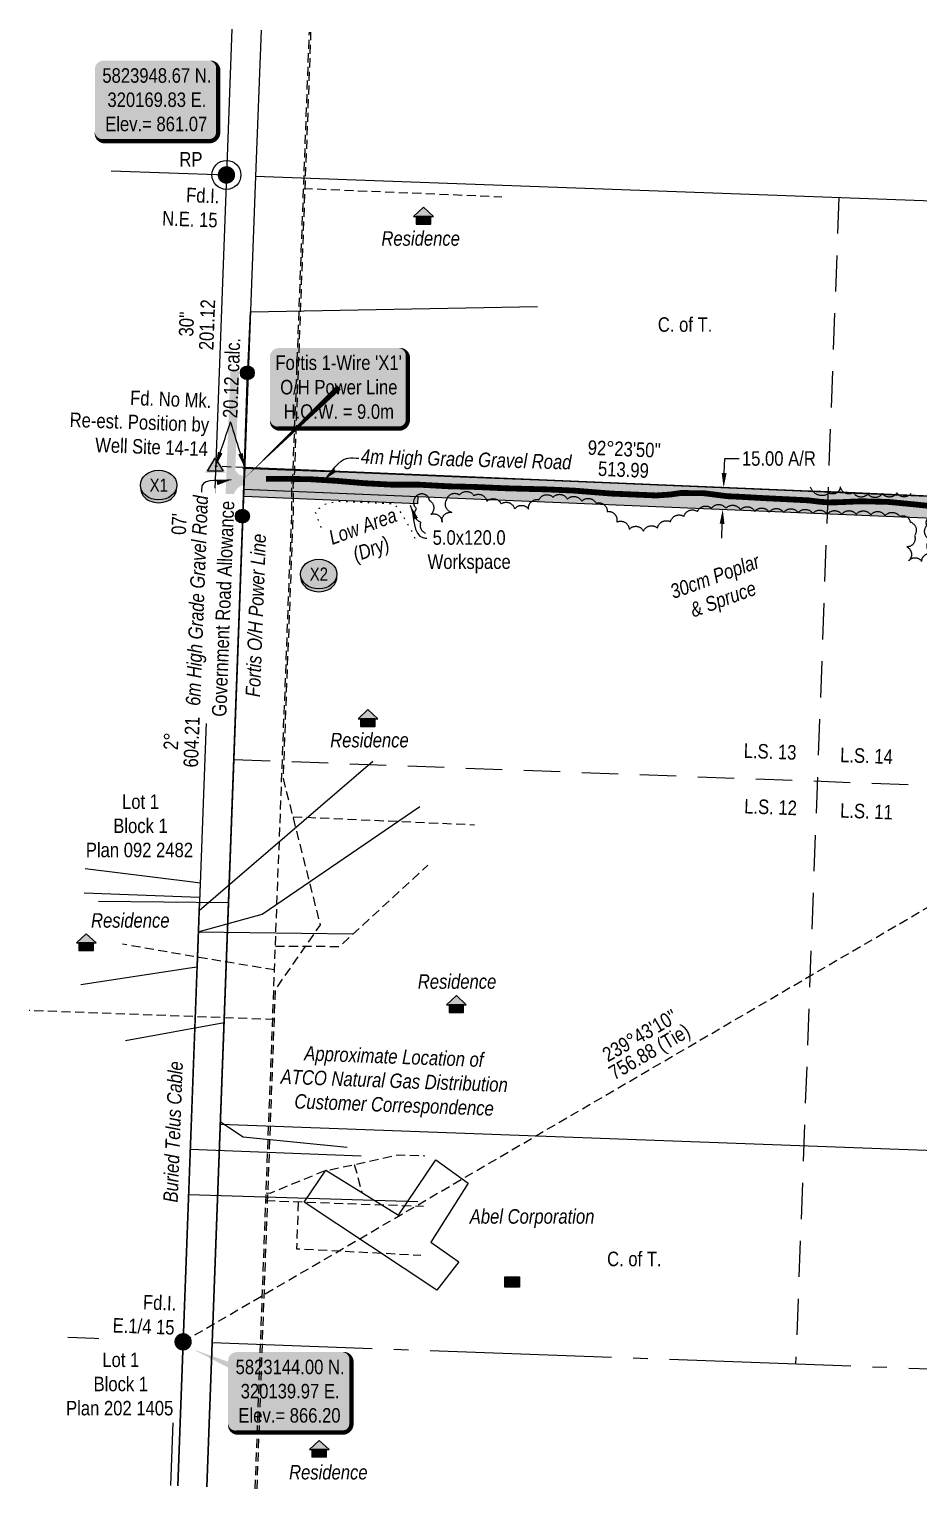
# Model space of a CAD drawing. Extents: x 319862 to 322231, y 5823014 to 5825138.
# Drawn here: x 320034 to 320647, y 5823043 to 5824049 of the extents above; entities that cross this region are included whole.
import ezdxf
from ezdxf.enums import TextEntityAlignment as Align

# ---------------------------------------------------------------- set-up
doc = ezdxf.new("R2010")
doc.units = 0
doc.header["$LTSCALE"] = 5
doc.header["$PDSIZE"] = 0.5
for name, pattern in [('0', [1, 1, 0]), ('foc-LSD', [8, 5, -3]), ('foc-QUARTERLINE', [33, 25, -3, 2, -3]), ('foc-TIELINE', [1.875, 1.25, -0.625]), ('foc-TOPO', [1, 0.2, -0.8]), ('foc-TRAV', [1.875, 1.25, -0.625]), ('POWERLINE5', [7.8, 2.4, -0.6, 0.6, -0.6, 0.6, -0.6, 2.4]), ('UG_PIPE', [1.875, 1.25, -0.625])]:
    doc.linetypes.add(name, pattern=pattern)
doc.layers.get('Defpoints').update_dxf_attribs({"color": 9})
for name, color, linetype in [('35', 37, 'Continuous'), ('AS-FENCE', 48, 'foc-FENCE'), ('AS-PIPE-UG', 44, 'UG_PIPE'), ('AS-PIPE-UG-T', 44, 'Continuous'), ('AS-POWER', 104, 'foc-POWER'), ('AS-POWER-EXISTING', 72, 'POWERLINE5'), ('AS-POWER-T', 104, 'Continuous'), ('AS-RESIDENCE', 14, 'Continuous'), ('AS-ROADS', 254, 'Continuous'), ('AS-TELEPHONE-T', 224, 'Continuous'), ('AS-TELUS', 224, 'foc-TEL'), ('DETAIL-T', 7, 'Continuous'), ('L-BD', 7, 'Continuous'), ('L-BD1', 253, 'Continuous'), ('L-MON', 1, 'Continuous'), ('L-MON-T', 1, 'Continuous'), ('L-ROAD-T', 7, 'Continuous'), ('L-SEC', 7, 'Continuous'), ('L-SECQ', 8, 'foc-QUARTERLINE'), ('L-SECTION-LSD', 7, 'foc-LSD'), ('L-TIE', 7, 'foc-TIELINE'), ('L-TITLEDB', 4, 'Continuous'), ('L-TITLEDB-T', 4, 'Continuous'), ('P-CROSSINGS', 250, 'Continuous'), ('P-PROPOSED', 10, 'Continuous'), ('P-PROPOSED-H', 21, 'Continuous'), ('P-TEMP-H', 41, 'Continuous'), ('P-TEMP_ACCESS ROAD', 46, 'Continuous'), ('P-TRAV', 4, 'foc-TRAV'), ('P-TXT', 4, 'Continuous'), ('T-BUSH', 110, '0'), ('T-BUSH-T', 110, 'Continuous'), ('T-LOW-AREA', 48, 'foc-TOPO')]:
    doc.layers.add(name, color=color, linetype=linetype)
doc.layers.add('P-TEMP-T', color=46, linetype='Continuous', lineweight=18)
doc.layers.add('T-TEXT', color=48, linetype='Continuous', lineweight=18)
doc.styles.add('100L', font='ARIALN.TTF', dxfattribs={"height": 11})
doc.styles.add('80', font='ARIALN.TTF', dxfattribs={"height": 10})
doc.styles.add('80CG', font='ARIALN.TTF', dxfattribs={"height": 10})
doc.styles.add('80L', font='ARIALN.TTF', dxfattribs={"height": 10})
doc.styles.add('80LS', font='ARIALNI.TTF', dxfattribs={"height": 10})
doc.styles.add('Crossing', font='ARIALN.TTF', dxfattribs={"height": 10})
doc.styles.add('foc-LtypeFont', font='ARIALN.TTF', dxfattribs={"height": 7.35})
doc.linetypes.add('foc-FENCE', pattern='A,10,-1,["X",foc-LtypeFont,S=0.2,R=0,X=-0.625,Y=-0.75],-1.24', length=12.24)
doc.linetypes.add('foc-POWER', pattern='A,6,-1,["P",foc-LtypeFont,S=0.2,R=0,X=-0.625,Y=-0.75],-1.24,4', length=12.24)
doc.linetypes.add('foc-POWER-NOLINE', pattern='A,0,-4,["P",foc-LtypeFont,S=0.2,R=0,X=-0.625,Y=-0.75],-8.24', length=12.24)
doc.linetypes.add('foc-TEL', pattern='A,2,-1,["T",foc-LtypeFont,S=0.2,R=0,X=-0.425,Y=-0.75],-1.24,8', length=12.24)
doc.linetypes.add('foc-TEL-NOLINE', pattern='A,0,-2,["T",foc-LtypeFont,S=0.2,R=0,X=-0.425,Y=-0.75],-10.24', length=12.24)
doc.dimstyles.new('Compass 5 000', dxfattribs={"dimscale": 5, "dimtxt": 9, "dimasz": 2, "dimexe": 0.2, "dimexo": 0.0625, "dimgap": 0.5, "dimtad": 0, "dimtih": 1, "dimtoh": 1, "dimzin": 0, "dimdsep": 46, "dimtxsty": '80CG', "dimcen": 0.1, "dimse1": 1, "dimse2": 1, "dimclrd": 256, "dimclrt": 256, "dimaunit": 1, "dimadec": 4, "dimazin": 0, "dimtfac": 0.06, "dimtofl": 0, "dimtmove": 0, "dimatfit": 1, "dimfxl": 0.2, "dimtolj": 1, "dimtzin": 0, "dimlwd": -1, "dimarcsym": 0})

# ---------------------------------------------------------------- blocks, each defined once
blk = doc.blocks.new('res_occ')
for points in [[(0.1, 0.89), (-1.26, -0.37), (1.46, -0.37)], [(-0.9, -1.43), (1.1, -1.43), (1.1, -0.37), (-0.9, -0.37)]]:
    blk.add_hatch(color=14).paths.add_polyline_path(points)
at = {"color": 14}
for points in [[(0.1, 0.89), (-1.26, -0.37), (1.46, -0.37)], [(-0.9, -1.43), (1.1, -1.43), (1.1, -0.37), (-0.9, -0.37)]]:
    blk.add_lwpolyline(points, close=True, dxfattribs=at)
blk = doc.blocks.new('fdia')
at = {"color": 255, "const_width": 1}
blk.add_lwpolyline([(-0.5, 0, 1), (0.5, 0, 1)], format="xyb", close=True, dxfattribs=at)
blk = doc.blocks.new('Fdiaa')
blk.add_blockref('fdia', (0, 0))
blk = doc.blocks.new('fdib')
at = {"color": 1, "const_width": 1.6}
blk.add_lwpolyline([(-0.4, 0, 1), (0.4, 0, 1)], format="xyb", close=True, dxfattribs=at)
at = {"color": 1}
blk.add_circle((0, 0), 0.8, dxfattribs=at)
blk = doc.blocks.new('Fdibb')
blk.add_blockref('fdib', (0, 0))
blk = doc.blocks.new('fdicc')
for name in ['Fdibb', 'Fdiaa']:
    blk.add_blockref(name, (0, 0))
blk = doc.blocks.new('FDI')
blk.add_blockref('fdicc', (0, 0))
blk = doc.blocks.new('TRIA')
blk.add_hatch(color=255).paths.add_polyline_path([(-0.04, 1.52), (-1.47, -0.87), (1.39, -0.87)])
blk = doc.blocks.new('TRIAA')
blk.add_blockref('TRIA', (0, 0))
blk = doc.blocks.new('TRIB')
at = {"color": 1}
blk.add_lwpolyline([(-1.12, -0.67), (-0.04, 1.13), (1.04, -0.67)], close=True, dxfattribs=at)
blk = doc.blocks.new('TRIBB')
blk.add_blockref('TRIB', (0, 0))
blk = doc.blocks.new('TRICC')
for name in ['TRIAA', 'TRIBB']:
    blk.add_blockref(name, (0, 0))
blk = doc.blocks.new('plspike')
blk.add_blockref('TRICC', (0, 0))
blk = doc.blocks.new('POWERPOLE')
h = blk.add_hatch(color=255)
edge = h.paths.add_edge_path()
edge.add_arc((0, 0), 0.96, 0, 360)
at = {"linetype": 'Continuous'}
for p, q in [((0.68, -0.68), (-0.68, 0.68)), ((-0.68, -0.68), (0.68, 0.68))]:
    blk.add_line(p, q, dxfattribs=at)
blk.add_circle((0, 0), 0.96, dxfattribs=at)
blk = doc.blocks.new('*D429')
at = {"layer": 'Defpoints', "color": 0, "transparency": 16777216}
for p in [(320512.5, 5823733.1), (320548.8, 5823731.6), (320548.1, 5823716.6)]:
    blk.add_point(p, dxfattribs=at)
at = {"layer": 'P-TXT', "transparency": 16777216}
for p, q in [((320512.9, 5823743.1), (320513.3, 5823753.1)), ((320513.3, 5823753.1), (320523.3, 5823753.1)), ((320511.4, 5823708.1), (320511, 5823698.1))]:
    blk.add_line(p, q, dxfattribs=at)
for points in [[(320511.2, 5823743.1), (320514.6, 5823743), (320512.5, 5823733.1)], [(320509.8, 5823708.2), (320513.1, 5823708), (320511.9, 5823718.1)]]:
    blk.add_solid(points, dxfattribs=at)
at = {"layer": 'P-TXT', "transparency": 16777216, "insert": (320550.6, 5823753.1), "char_height": 10, "attachment_point": 5, "style": '80CG'}
blk.add_mtext('\\A1;15.00 A/R', dxfattribs=at)
blk = doc.blocks.new('*U436')
h = blk.add_hatch(color=255)
edge = h.paths.add_edge_path()
edge.add_line((-41.5, -28.5), (41.5, -28.5))
edge.add_arc((41.5, -22.5), 6, 270, 360)
edge.add_line((47.5, -22.5), (47.5, 21))
edge.add_arc((41.5, 21), 6, 0, 90)
edge.add_line((41.5, 27), (-41.5, 27))
edge.add_arc((-41.5, 21), 6, 90, 180)
edge.add_line((-47.5, 21), (-47.5, -22.5))
edge.add_arc((-41.5, -22.5), 6, 180, 270)
at = {"color": 104, "flags": 128}
blk.add_lwpolyline([(-41.5, -28.5, 3, 3, 0), (41.5, -28.5, 3, 3, 0.414214), (47.5, -22.5, 3, 3, 0), (47.5, 21, 3, 0, 0.414214), (41.5, 27, 0, 0, 0), (-41.5, 27, 0, 0, 0.414214), (-47.5, 21, 0, 0, 0), (-47.5, -22.5, 0, 3, 0.414214)], format="xyseb", close=True, dxfattribs=at)
at = {"color": 104, "style": '80'}
blk.add_attdef('ENTER_TEXT_001', (-26.8, -4.9), '', height=10, dxfattribs=at)
blk = doc.blocks.new('xing2')
h = blk.add_hatch(color=50)
h.dxf.hatch_style = 1
edge = h.paths.add_edge_path()
edge.add_ellipse((0, 0), major_axis=(-12.5, 0), ratio=0.816297, start_angle=0, end_angle=360)
h = blk.add_hatch(color=250)
h.dxf.hatch_style = 1
edge = h.paths.add_edge_path()
edge.add_ellipse((0, -2), major_axis=(-12.5, 0), ratio=0.816297, start_angle=0, end_angle=180)
edge.add_line((12.5, -2), (12.5, 0))
edge.add_ellipse((0, 0), major_axis=(-12.5, 0), ratio=0.816297, start_angle=0, end_angle=180, ccw=False)
edge.add_line((-12.5, 0), (-12.5, -2))
at = {"color": 250}
blk.add_ellipse((0, 0), major_axis=(-12.5, 0), ratio=0.816297, dxfattribs=at)
blk.add_ellipse((0, -2), major_axis=(-12.5, 0), ratio=0.816297, start_param=0, end_param=3.141593, dxfattribs=at)
at = {"color": 250, "style": 'Crossing'}
blk.add_attdef('CROSSING', text='', height=9, dxfattribs=at).set_placement((0.1, 0), align=Align.MIDDLE_CENTER)
at = {"color": 250, "style": 'Crossing', "flags": 1}
for tag, p in [('OWNER', (0.1, -12.5)), ('DESCRIPTION', (0.1, -25.8)), ('LOCATION', (0.1, -39.3)), ('DWG_REF', (0.1, -52.8))]:
    blk.add_attdef(tag, text='', height=9, dxfattribs=at).set_placement(p, align=Align.MIDDLE_CENTER)
blk = doc.blocks.new('*U441')
h = blk.add_hatch(color=254)
edge = h.paths.add_edge_path()
edge.add_line((-36.5, -28.5), (36.5, -28.5))
edge.add_arc((36.5, -22.5), 6, 270, 360)
edge.add_line((42.5, -22.5), (42.5, 21))
edge.add_arc((36.5, 21), 6, 0, 90)
edge.add_line((36.5, 27), (-36.5, 27))
edge.add_arc((-36.5, 21), 6, 90, 180)
edge.add_line((-42.5, 21), (-42.5, -22.5))
edge.add_arc((-36.5, -22.5), 6, 180, 270)
at = {"color": 1, "flags": 128}
blk.add_lwpolyline([(-36.5, -28.5, 3, 3, 0), (36.5, -28.5, 3, 3, 0.414214), (42.5, -22.5, 3, 3, 0), (42.5, 21, 3, 0, 0.414214), (36.5, 27, 0, 0, 0), (-36.5, 27, 0, 0, 0.414214), (-42.5, 21, 0, 0, 0), (-42.5, -22.5, 0, 3, 0.414214)], format="xyseb", close=True, dxfattribs=at)
blk.add_lwpolyline([(27.3, -19.3, 0, 10, 0), (0, 0, 5, 5, 0)], format="xyseb", dxfattribs=at)
at = {"color": 1, "style": '80'}
blk.add_attdef('ENTER_TEXT_001', (-36, -5), '', height=10, dxfattribs=at)
blk = doc.blocks.new('*U442')
h = blk.add_hatch(color=254)
edge = h.paths.add_edge_path()
edge.add_line((-36.5, -28.5), (36.5, -28.5))
edge.add_arc((36.5, -22.5), 6, 270, 360)
edge.add_line((42.5, -22.5), (42.5, 21))
edge.add_arc((36.5, 21), 6, 0, 90)
edge.add_line((36.5, 27), (-36.5, 27))
edge.add_arc((-36.5, 21), 6, 90, 180)
edge.add_line((-42.5, 21), (-42.5, -22.5))
edge.add_arc((-36.5, -22.5), 6, 180, 270)
at = {"color": 1, "flags": 128}
blk.add_lwpolyline([(-66.9, 29, 0, 10, 0), (0, 0, 5, 5, 0)], format="xyseb", dxfattribs=at)
blk.add_lwpolyline([(-36.5, -28.5, 3, 3, 0), (36.5, -28.5, 3, 3, 0.414214), (42.5, -22.5, 3, 3, 0), (42.5, 21, 3, 0, 0.414214), (36.5, 27, 0, 0, 0), (-36.5, 27, 0, 0, 0.414214), (-42.5, 21, 0, 0, 0), (-42.5, -22.5, 0, 3, 0.414214)], format="xyseb", close=True, dxfattribs=at)
at = {"color": 1, "style": '80'}
blk.add_attdef('ENTER_TEXT_001', (-36, -5), '', height=10, dxfattribs=at)
blk = doc.blocks.new('RP')
at = {"layer": '35', "color": 3}
blk.add_circle((0, 0), 10, dxfattribs=at)
at = {"layer": '35', "color": 3, "style": '80'}
blk.add_attdef('RP_001', (-32.4, 5.8), '', height=10, dxfattribs=at)
blk = doc.blocks.new('res_other')
blk.add_hatch(color=14).paths.add_polyline_path([(-1.09, 0.73), (0.91, 0.73), (0.91, -0.69), (-1.09, -0.69)])
at = {"color": 14}
blk.add_lwpolyline([(-1.09, 0.73), (0.91, 0.73), (0.91, -0.69), (-1.09, -0.69)], close=True, dxfattribs=at)

msp = doc.modelspace()

# ---------------------------------------------------------------- hatches: boundary and pattern name
at = {"layer": 'AS-ROADS'}
h = msp.add_hatch(color=256, dxfattribs=at)
h.dxf.hatch_style = 1
h.paths.add_polyline_path([(320173.031, 5823748.453), (320178.217, 5823742.226), (320180.887, 5823741.291), (320183.902, 5823741.024), (320184.846, 5823735.245), (320181.388, 5823734.724), (320179.009, 5823733.84), (320177.365, 5823732.546), (320172.088, 5823724.937)])
h = msp.add_hatch(color=256, dxfattribs=at)
h.dxf.hatch_style = 1
h.paths.add_polyline_path([(320197.019, 5823737.104), (320184.846, 5823735.245), (320183.902, 5823741.024), (320197.051, 5823741.104)])
at = {"layer": 'P-PROPOSED-H'}
h = msp.add_hatch(color=256, dxfattribs=at)
h.dxf.hatch_style = 1
h.paths.add_polyline_path([(320772.19, 5823630.936), (320716.801, 5823670.361), (320675.83, 5823726.225), (320182.475, 5823746.874), (320181.918, 5823731.886), (320668, 5823711.542), (320708.118, 5823658.132), (320755.385, 5823624.488)])
at = {"layer": 'P-TEMP-H'}
h = msp.add_hatch(color=256, dxfattribs=at)
h.dxf.hatch_style = 1
h.paths.add_polyline_path([(320301.797, 5823726.869), (320301.588, 5823721.874), (320181.733, 5823726.891), (320181.918, 5823731.886)])

# ---------------------------------------------------------------- linework, layer by layer
at = {"layer": 'AS-PIPE-UG'}
for p, q in [((320223.015, 5823939.402), (320359.722, 5823933.683)), ((320215.772, 5823506.103), (320340.917, 5823500.624)), ((320202.903, 5823366.201), (320033.901, 5823372.49)), ((320257.985, 5823266.28), (320263.224, 5823247.164)), ((320197.136, 5823241.346), (320305.645, 5823237.505))]:
    msp.add_line(p, q, dxfattribs=at)
at = {"layer": 'AS-PIPE-UG', "flags": 128}
for points in [[(320189.644, 5823042.693), (320197.235, 5823246.705), (320202.958, 5823400.479), (320203.567, 5823416.841), (320214.589, 5823707.687), (320214.973, 5823713.509), (320214.99, 5823722.804), (320214.949, 5823729.978), (320214.78, 5823734.532), (320215.407, 5823738.399), (320215.791, 5823744.408), (320223.015, 5823939.402), (320227.027, 5824047.198)], [(320190.921, 5823042.646), (320202.903, 5823366.201), (320203.671, 5823386.955), (320234.682, 5823431.565), (320215.772, 5823506.103), (320209.063, 5823532.552), (320215.706, 5823707.613), (320216.093, 5823713.471), (320216.11, 5823722.806), (320216.069, 5823730.002), (320215.903, 5823734.462), (320216.521, 5823738.273), (320216.909, 5823744.337), (320228.121, 5824047.158)], [(320203.567, 5823416.841), (320247.805, 5823416.704), (320308.722, 5823472.709)], [(320202.958, 5823400.479), (320151.114, 5823409.03), (320098.268, 5823418.208)], [(320197.235, 5823246.705), (320199.884, 5823246.607), (320236.698, 5823261.606), (320257.985, 5823266.28), (320288.573, 5823272.997), (320306.57, 5823272.352)], [(320219.337, 5823240.26), (320218.225, 5823208.209), (320303.917, 5823203.805)]]:
    msp.add_lwpolyline(points, dxfattribs=at)
at = {"layer": 'AS-POWER', "flags": 128}
for points in [[(320186.455, 5823854.18), (320384.321, 5823857.859)], [(320081.585, 5823447.913), (320171.345, 5823447.037)], [(320100.36, 5823351.852), (320168.272, 5823364.209)], [(320165.728, 5823295.677), (320181.401, 5823285.403), (320252.983, 5823278.133)]]:
    msp.add_lwpolyline(points, dxfattribs=at)
at = {"layer": 'AS-POWER', "linetype": 'foc-POWER-NOLINE', "flags": 128}
msp.add_lwpolyline([(320156.362, 5823043.922), (320160.072, 5823143.27), (320180.389, 5823695.578), (320181.033, 5823713.987), (320184.46, 5823812.743), (320184.479, 5823814.003), (320186.455, 5823854.18)], dxfattribs=at)
at = {"layer": 'AS-RESIDENCE', "flags": 128}
msp.add_lwpolyline([(320238.449, 5823262.324), (320288.345, 5823231.33), (320314.07, 5823269.538), (320336.448, 5823253.339), (320310.722, 5823212.666), (320330.101, 5823199.054), (320314.947, 5823179.686), (320223.468, 5823240.261)], close=True, dxfattribs=at)
at = {"layer": 'AS-ROADS', "const_width": 5.999, "flags": 128}
msp.add_lwpolyline([(320169.807, 5823668.073), (320175.642, 5823813.555)], dxfattribs=at)
at = {"layer": 'AS-ROADS', "flags": 128}
msp.add_lwpolyline([(320197.035, 5823739.104, 3.999, 3.999, 0), (320210.492, 5823739.109, 3.999, 3.999, 0), (320227.363, 5823738.86, 3.999, 3.999, 0), (320245.482, 5823737.738, 3.999, 3.999, 0), (320265.037, 5823736.09, 3.999, 3.999, 0), (320283.711, 5823735.094, 3.999, 3.999, 0), (320302.221, 5823735.098, 3.999, 3.999, 0), (320323.489, 5823733.937, 3.999, 3.999, 0), (320341.337, 5823733.514, 3.999, 3.999, 0), (320362.588, 5823732.58, 3.999, 3.999, 0), (320391.471, 5823731.803, 3.999, 3.999, 0), (320409.458, 5823730.992, 3.999, 3.999, 0), (320435.085, 5823728.952, 3.999, 3.999, 0), (320466.031, 5823727.653, 3.999, 3.999, 0), (320475.895, 5823728.301, 3.999, 3.999, 0), (320483.356, 5823729.369, 3.999, 3.999, 0), (320499.334, 5823729.157, 3.999, 3.999, 0), (320515.017, 5823727.129, 3.999, 3.999, 0), (320522.874, 5823726.785, 3.999, 3.999, 0), (320540.182, 5823725.81, 3.999, 3.999, 0), (320563.32, 5823724.666, 3.999, 3.999, 0), (320571.281, 5823724.242, 3.999, 3.999, 0), (320579.27, 5823723.263, 3.999, 3.999, 0), (320585.228, 5823722.842, 3.999, 3.999, 0), (320592.095, 5823722.975, 3.999, 3.999, 0), (320607.08, 5823723.646, 3.999, 3.999, 0), (320625.883, 5823723.222, 3.999, 3.999, 0), (320643.732, 5823721.522, 3.999, 3.999, 0), (320653.501, 5823720.51, 3.999, 3.999, 0)], format="xyseb", dxfattribs=at)
at = {"layer": 'AS-TELUS', "flags": 128}
for points in [[(320151.008, 5823441.462), (320270.694, 5823544.42)], [(320150.457, 5823426.634), (320194.456, 5823438.941), (320303.135, 5823513.204)], [(320071.832, 5823453.61), (320151.348, 5823450.66)], [(320150.457, 5823426.634), (320257.142, 5823425.288)], [(320144.9, 5823276.891), (320262.659, 5823272.23)], [(320143.735, 5823245.489), (320301.65, 5823240.723)]]:
    msp.add_lwpolyline(points, dxfattribs=at)
at = {"layer": 'AS-TELUS', "linetype": 'foc-TEL-NOLINE', "flags": 128}
msp.add_lwpolyline([(320136.259, 5823044.673), (320139.969, 5823144.015), (320151.197, 5823446.554)], dxfattribs=at)
at = {"layer": 'L-SEC'}
for p, q in [((320173.583, 5824049.187), (320169.831, 5823948.67)), ((320193.686, 5824048.437), (320189.935, 5823947.933)), ((320090.313, 5823951.621), (320169.831, 5823948.67)), ((320169.831, 5823948.67), (320139.974, 5823143.998)), ((320189.935, 5823947.933), (320160.077, 5823143.252)), ((320189.935, 5823947.933), (320993.951, 5823918.472)), ((320139.974, 5823143.998), (320136.259, 5823044.673)), ((320160.077, 5823143.252), (320156.362, 5823043.922))]:
    msp.add_line(p, q, dxfattribs=at)
at = {"layer": 'L-SECQ'}
for p, q in [((320139.974, 5823143.998), (320060.452, 5823146.955)), ((320929.893, 5823115.053), (320160.077, 5823143.252))]:
    msp.add_line(p, q, dxfattribs=at)
at = {"layer": 'L-SECTION-LSD'}
for p, q in [((320591.943, 5823933.202), (320562.172, 5823128.523)), ((320175.003, 5823545.596), (320979.097, 5823515.73))]:
    msp.add_line(p, q, dxfattribs=at)
at = {"layer": 'L-TITLEDB', "flags": 128}
for points in [[(320072.459, 5823470.509), (320146.737, 5823461.166), (320151.715, 5823460.539), (320149.56, 5823402.458), (320144.53, 5823401.693), (320069.481, 5823390.266)], [(320165.678, 5823294.063), (320702.014, 5823274.268), (320696.012, 5823123.41)]]:
    msp.add_lwpolyline(points, dxfattribs=at)
at = {"layer": 'L-TITLEDB', "linetype": 'Continuous', "flags": 128}
for points in [[(320136.259, 5823044.673), (320139.974, 5823143.998), (320134.948, 5823144.186), (320131.233, 5823044.861)], [(320139.751, 5823138.003), (320139.75, 5823138.003)]]:
    msp.add_lwpolyline(points, dxfattribs=at)
at = {"layer": 'P-CROSSINGS', "color": 104, "flags": 128}
msp.add_lwpolyline([(320182.197, 5823739.381, 0, 3.999, 0), (320247.357, 5823802.278, 2, 2, 0)], format="xyseb", dxfattribs=at)
at = {"layer": 'P-TRAV', "flags": 128}
msp.add_lwpolyline([(320182.475, 5823746.875), (320162.375, 5823747.717)], dxfattribs=at)
at = {"layer": 'T-BUSH', "flags": 128}
for points in [[(320315.056, 5823692.601, -0.52056705), (320309.57, 5823700.96, -0.52056705), (320303.869, 5823709.174, -0.52056705), (320300.861, 5823718.535, -0.52056705), (320302.36, 5823728.421, -0.52056705), (320309.493, 5823724.426, -0.52056705), (320310.817, 5823714.671, -0.52056705), (320318.472, 5823709.127, -0.52056705), (320325.131, 5823715.975, -0.52056705), (320321.842, 5823725.107, -0.52056705), (320330.415, 5823728.067, -0.52056705), (320340.395, 5823727.57, -0.52056705), (320349.39, 5823723.691, -0.52056705), (320359.168, 5823721.917, -0.52056705), (320368.493, 5823718.422, -0.52056705), (320378.066, 5823718.262, -0.52056705), (320385.282, 5823724.667, -0.52056705), (320394.934, 5823726.498, -0.52056705), (320404.833, 5823725.089, -0.52056705), (320414.732, 5823723.682, -0.52056705), (320424.632, 5823722.28, -0.52056705), (320432.297, 5823716.667, -0.52056705), (320438.829, 5823709.307, -0.52056705), (320447.513, 5823704.484, -0.52056705), (320457.281, 5823703.073, -0.52056705), (320466.942, 5823705.118, -0.52056705), (320475.887, 5823709.5, -0.52056705), (320485.112, 5823713.226, -0.52056705), (320494.532, 5823716.563, -0.52056705), (320504.097, 5823718.819, -0.52056705), (320514.096, 5823718.845, -0.52056705), (320524.036, 5823717.785, -0.52056705), (320533.974, 5823716.686, -0.52056705), (320543.946, 5823716.118, -0.52056705), (320553.943, 5823715.943, -0.52056705), (320563.94, 5823715.756, -0.52056705), (320573.923, 5823715.193, -0.52056705), (320583.906, 5823714.63, -0.52056705), (320593.902, 5823714.556, -0.52056705), (320603.9, 5823714.573, -0.52056705), (320613.89, 5823714.273, -0.52056705), (320623.872, 5823713.698, -0.52056705), (320633.851, 5823713.079, -0.52056705), (320641.078, 5823709.403, -0.52056705), (320644.091, 5823699.989, -0.52056705), (320638.892, 5823692.145, -0.52056705), (320640.056, 5823682.568, -0.52056705), (320649.068, 5823682.134, -0.52056705), (320656.009, 5823687.339, -0.52056705), (320654.739, 5823697.256, -0.52056705), (320652.665, 5823707.028, -0.52056705), (320655.484, 5823712.863, -0.52056705), (320663.18, 5823708.667, -0.52056705), (320670.955, 5823702.683, -0.52056705), (320679.83, 5823698.494, -0.52056705), (320686.302, 5823690.872, -0.52056705), (320692.801, 5823683.274, -0.52056705), (320699.49, 5823675.842, -0.52056705), (320706.179, 5823668.411, -0.52056705), (320711.962, 5823660.495, -0.52056705), (320714.413, 5823650.802, -0.52056705), (320704.944, 5823642.469, -0.52056705)], [(320641.517, 5823728.913, -0.52056705), (320631.954, 5823729.396, -0.52056705), (320621.966, 5823728.954, -0.52056705), (320611.97, 5823728.701, -0.52056705), (320602.053, 5823729.627, -0.52056705), (320592.99, 5823733.51, -0.52056705), (320585.344, 5823729.218, -0.52056705), (320572.461, 5823733.439, -0.52056705)]]:
    msp.add_lwpolyline(points, format="xyb", dxfattribs=at)
at = {"layer": 'T-LOW-AREA', "flags": 128}
msp.add_lwpolyline([(320235.145, 5823705.599), (320231.021, 5823716.585), (320237.386, 5823721.546), (320245.438, 5823723.67), (320255.029, 5823723.383), (320269.594, 5823722.751), (320285.488, 5823722.066), (320291.327, 5823713.748), (320296.854, 5823704.234), (320301.067, 5823695.315)], dxfattribs=at)

# ---------------------------------------------------------------- block references
at = {"layer": 'AS-POWER-EXISTING', "xscale": 5, "yscale": 5, "zscale": 5}
msp.add_blockref('POWERPOLE', (320184.251, 5823812.168), dxfattribs=at)
at = {"layer": 'AS-POWER-T'}
ref = msp.add_blockref('*U436', (320247.357, 5823802.278), dxfattribs=dict(at, xscale=0.99986427, yscale=0.99986427, zscale=0.99986427))
ref.add_attrib('ENTER_TEXT_001', "Fortis 1-Wire 'X1'", (320203.594, 5823814.185), dxfattribs={"layer": '0', "color": 104, "height": 9.99864, "style": '80'})
ref.add_attrib('ENTER_TEXT_002', 'O/H Power Line', (320206.892, 5823797.343), dxfattribs={"layer": '0', "color": 104, "height": 9.99864, "style": '80'})
ref.add_attrib('ENTER_TEXT_003', 'H.O.W. = 9.0m', (320209.248, 5823780.502), dxfattribs={"layer": '0', "color": 104, "height": 9.99864, "style": '80'})
at = {"layer": 'AS-RESIDENCE', "xscale": 4.999304999999999, "yscale": 4.999304999999999, "zscale": 4.999304999999999}
for p in [(320072.695, 5823420.99), (320233.279, 5823071.51)]:
    msp.add_blockref('res_occ', p, dxfattribs=at)
at = {"layer": 'AS-RESIDENCE', "color": 5, "linetype": 'Continuous', "xscale": 4.99932135, "yscale": 4.99932135, "zscale": 4.99932135}
msp.add_blockref('res_other', (320367.268, 5823185.151), dxfattribs=at)
at = {"layer": 'DETAIL-T', "color": 5}
ref = msp.add_blockref('*U441', (320121.637, 5824000.487), dxfattribs=at)
ref.add_attrib('ENTER_TEXT_001', '5823948.67 N.', (320084.317, 5824012.259), dxfattribs={"layer": '0', "color": 1, "height": 10, "style": '80'})
ref.add_attrib('ENTER_TEXT_002', '320169.83 E.', (320087.817, 5823995.551), dxfattribs={"layer": '0', "color": 1, "height": 10, "style": '80'})
ref.add_attrib('ENTER_TEXT_003', 'Elev.= 861.07', (320086.261, 5823978.844), dxfattribs={"layer": '0', "color": 1, "height": 10, "style": '80'})
at = {"layer": 'P-CROSSINGS', "color": 5, "xscale": 0.99986427, "yscale": 0.99986427, "zscale": 0.99986427}
msp.add_blockref('xing2', (320233.455, 5823673.444), dxfattribs=at).add_auto_attribs({'CROSSING': 'X2'})

# ---------------------------------------------------------------- texts
at = {"layer": 'AS-RESIDENCE', "char_height": 10, "attachment_point": 1, "style": '80L', "bg_fill": 3, "box_fill_scale": 1.15, "bg_fill_color": 256, "bg_fill_true_color": 256, "bg_fill_transparency": 0}
for insert in [(320276.659, 5823909.878), (320241.365, 5823563.929)]:
    msp.add_mtext_dynamic_manual_height_columns('{\\fArial Narrow|b0|i1|c0|p34;Residence}', width=53.94038, gutter_width=50, heights=[0], dxfattribs=dict(at, insert=insert))
at = {"layer": 'L-BD', "style": '80L'}
for s, p in [('201.12', (320156.491, 5823845.328)), ("30''", (320142.253, 5823845.856)), ("07'", (320137.137, 5823707.962)), ('2°', (320131.578, 5823558.157))]:
    msp.add_text(s, height=9.9986, rotation=87.875, dxfattribs=at).set_placement(p, align=Align.MIDDLE)
at = {"layer": 'L-BD', "linetype": 'Continuous', "style": '80L'}
for s, p in [("239°43'10''", (320454.765, 5823355.303)), ('756.88 (Tie)', (320461.949, 5823342.999))]:
    msp.add_text(s, height=9.99864, rotation=30.2807, dxfattribs=at).set_placement(p, align=Align.MIDDLE)
at = {"layer": 'L-BD1', "style": '80L'}
for s, p in [("92°23'50''", (320444.07, 5823759.708)), ('513.99', (320443.475, 5823745.472))]:
    msp.add_text(s, height=9.9986, rotation=357.6054, dxfattribs=at).set_placement(p, align=Align.MIDDLE)
at = {"layer": 'T-BUSH-T', "insert": (320504.74, 5823676.603), "char_height": 9.99864, "width": 65.39808, "attachment_point": 2, "rotation": 20, "style": '80LS'}
msp.add_mtext('30cm Poplar & Spruce', dxfattribs=at)
at = {"layer": 'T-TEXT', "attachment_point": 2, "style": '80LS'}
for s, insert, char_height, width, rotation in [('4m High Grade Gravel Road', (320335.228, 5823757.585), 9.99864, 145.8169, 358.402329), ('Low Area\\P(Dry)', (320262.095, 5823711.168), 9.9986, 48.26534, 20)]:
    msp.add_mtext(s, dxfattribs=dict(at, insert=insert, char_height=char_height, width=width, rotation=rotation))

# ---------------------------------------------------------------- dimensions: what is measured, and where the dimension line sits
at = {"layer": 'P-TXT'}
dim = msp.add_linear_dim(base=(320512.493, 5823733.075), p1=(320548.128, 5823716.574), p2=(320548.755, 5823731.559), angle=87.60554, text='15.00 A/R', dimstyle='Compass 5 000', dxfattribs=at)
dim.commit()
dim.dimension.update_dxf_attribs({"geometry": '*D429', "text_midpoint": (320550.61, 5823753.058), "dimtype": 161})

# ---------------------------------------------------------------- leaders
at = {"layer": 'P-TXT', "path_type": 1}
msp.add_leader([(320182.475, 5823746.875), (320172.754, 5823778.517)], dimstyle='Compass 5 000', override={"dimgap": 0.5, "dimtad": 0}, dxfattribs=at)
at = {"layer": 'T-TEXT', "path_type": 1}
msp.add_leader([(320237.196, 5823738.551), (320253.531, 5823753.372), (320261.062, 5823753.372)], dimstyle='Compass 5 000', override={"dimgap": 0.5, "dimtad": 0}, dxfattribs=at)

# ---------------------------------------------------------------- next in the draw order: block references
at = {"layer": 'AS-RESIDENCE', "linetype": 'Continuous', "xscale": 5, "yscale": 5, "zscale": 5}
for p in [(320305.17, 5823921.906), (320266.827, 5823575.493)]:
    msp.add_blockref('res_occ', p, dxfattribs=at)

# ---------------------------------------------------------------- next in the draw order: texts
at = {"layer": 'AS-PIPE-UG-T', "insert": (320208.034, 5823348.637), "char_height": 9.99861, "attachment_point": 1, "rotation": 357.87464, "style": '80L', "bg_fill": 3, "box_fill_scale": 1.15, "bg_fill_color": 256, "bg_fill_true_color": 256, "bg_fill_transparency": 0}
msp.add_mtext_dynamic_manual_height_columns('\\pi15.707;{\\fArial Narrow|b0|i1|c0|p34;Approximate Location of \\P\\pi0.060865;ATCO Natural Gas Distribution \\P\\pi10.124;Customer Correspondence }', width=156.43697, gutter_width=50, heights=[0], dxfattribs=at)
at = {"layer": 'AS-RESIDENCE', "insert": (320076.515, 5823439.592), "char_height": 10, "attachment_point": 1, "style": '80L', "bg_fill": 3, "box_fill_scale": 1.15, "bg_fill_color": 256, "bg_fill_true_color": 256, "bg_fill_transparency": 0}
msp.add_mtext_dynamic_manual_height_columns('{\\fArial Narrow|b0|i1|c0|p34;Residence}', width=53.94038, gutter_width=50, heights=[0], dxfattribs=at)
at = {"layer": 'AS-RESIDENCE', "insert": (320213.013, 5823059.081), "char_height": 10, "attachment_point": 1, "style": '80L', "bg_fill": 2}
msp.add_mtext_dynamic_manual_height_columns('{\\fArial Narrow|b0|i1|c0|p34;Residence}', width=53.94038, gutter_width=50, heights=[0], dxfattribs=at)
at = {"layer": 'L-MON-T', "char_height": 10, "attachment_point": 1, "style": '80L', "bg_fill": 2}
for s, width, insert, rotation in [('\\pi24.507;Fd.I.\\P\\pi8.613;N.E. 15', 45.48881, (320117.779, 5823940.84), 357.874516), ('\\pi42.084;Fd. No Mk.\\P\\pi0.993;Re-est. Position by\\P\\pi19.206;Well Site 14-14 ', 96.16353, (320061.63, 5823801.618), 357.874516), ('\\pi24.507;Fd.I.\\P\\pi4.1928;E.1/4 15', 45.48881, (320088.064, 5823177.294), 357.870282)]:
    msp.add_mtext_dynamic_manual_height_columns(s, width=width, gutter_width=50, heights=[0], dxfattribs=dict(at, insert=insert, rotation=rotation))
at = {"layer": 'L-ROAD-T', "insert": (320162.531, 5823649.693), "char_height": 9.99861, "width": 148.58548, "attachment_point": 2, "rotation": 87.87464, "style": '80L', "bg_fill": 2}
msp.add_mtext('Government Road Allowance', dxfattribs=at)
at = {"layer": 'L-SECTION-LSD', "attachment_point": 1, "rotation": 357.872842, "style": '100L', "bg_fill": 3, "box_fill_scale": 1.5, "bg_fill_color": 256, "bg_fill_transparency": 0}
for s, width, insert, char_height in [('\\pi1.8936;L.S. 13', 36.83422, (320524.717, 5823556.797), 9.99861), ('L.S. 14', 36.9982, (320593.045, 5823553.779), 9.9986), ('\\pi2.2325;L.S. 12', 37.11172, (320524.717, 5823518.518), 9.99861), ('L.S. 11', 36.4495, (320593.045, 5823515.5), 9.9986)]:
    msp.add_mtext_dynamic_manual_height_columns(s, width=width, gutter_width=55, heights=[0], dxfattribs=dict(at, insert=insert, char_height=char_height))
at = {"layer": 'L-TITLEDB-T', "insert": (320467.174, 5823850.518), "char_height": 9.9986, "attachment_point": 1, "style": '80L', "bg_fill": 3, "box_fill_scale": 1.15, "bg_fill_color": 256, "bg_fill_true_color": 256, "bg_fill_transparency": 0}
msp.add_mtext_dynamic_manual_height_columns('C. of T.', width=107.05739, gutter_width=50, heights=[0], dxfattribs=at)

# ---------------------------------------------------------------- next in the draw order: linework, layer by layer
at = {"layer": 'AS-FENCE', "flags": 128}
msp.add_lwpolyline([(320680.127, 5823726.462), (320668.256, 5823726.83), (320655.867, 5823727.265), (320633.316, 5823728.116), (320593.372, 5823729.879), (320565.664, 5823730.846), (320532.637, 5823732.119), (320500.03, 5823733.516), (320467.268, 5823734.872), (320434.079, 5823736.139), (320390.852, 5823737.906), (320330.875, 5823740.357), (320298.323, 5823741.636), (320254.1, 5823743.437), (320228.251, 5823744.472), (320181.194, 5823746.308)], dxfattribs=at)
at = {"layer": 'L-TIE', "flags": 128}
msp.add_lwpolyline([(320139.974, 5823143.998), (320793.504, 5823525.594)], dxfattribs=at)
at = {"layer": 'L-TITLEDB', "flags": 128}
msp.add_lwpolyline([(320182.475, 5823746.874), (320986.381, 5823713.226)], dxfattribs=at)
at = {"layer": 'L-TITLEDB', "linetype": 'Continuous', "flags": 128}
msp.add_lwpolyline([(320134.724, 5823138.19), (320060.229, 5823140.96)], dxfattribs=at)
at = {"layer": 'P-PROPOSED'}
msp.add_lwpolyline([(320772.19, 5823630.936), (320716.801, 5823670.361), (320675.83, 5823726.225), (320182.475, 5823746.874), (320181.918, 5823731.886), (320668, 5823711.542), (320708.118, 5823658.132), (320755.385, 5823624.488)], close=True, dxfattribs=at)
at = {"layer": 'P-TEMP_ACCESS ROAD', "flags": 128}
msp.add_lwpolyline([(320301.797, 5823726.869), (320301.588, 5823721.874), (320181.733, 5823726.891), (320181.918, 5823731.886), (320301.797, 5823726.869)], close=True, dxfattribs=at)

# ---------------------------------------------------------------- next in the draw order: block references
at = {"layer": '35', "color": 5}
msp.add_blockref('RP', (320169.831, 5823948.67), dxfattribs=at).add_auto_attribs({'RP_001': 'RP'})
at = {"layer": 'AS-POWER-EXISTING', "xscale": 5, "yscale": 5, "zscale": 5}
msp.add_blockref('POWERPOLE', (320180.824, 5823713.412), dxfattribs=at)
at = {"layer": 'DETAIL-T', "color": 5}
ref = msp.add_blockref('*U442', (320213.473, 5823109.925), dxfattribs=at)
ref.add_attrib('ENTER_TEXT_001', '5823144.00 N.', (320176.154, 5823121.697), dxfattribs={"layer": '0', "color": 1, "height": 10, "style": '80'})
ref.add_attrib('ENTER_TEXT_002', '320139.97 E.', (320179.654, 5823104.99), dxfattribs={"layer": '0', "color": 1, "height": 10, "style": '80'})
ref.add_attrib('ENTER_TEXT_003', 'Elev.= 866.20', (320178.109, 5823088.282), dxfattribs={"layer": '0', "color": 1, "height": 10, "style": '80'})
at = {"layer": 'L-MON', "xscale": 5, "yscale": 5, "zscale": 5}
for name, p in [('FDI', (320169.831, 5823948.67)), ('plspike', (320162.38, 5823747.717))]:
    msp.add_blockref(name, p, dxfattribs=at)

# ---------------------------------------------------------------- next in the draw order: texts
at = {"layer": 'L-BD', "style": '80L'}
msp.add_text('604.21', height=9.9986, rotation=87.875, dxfattribs=at).set_placement((320145.816, 5823557.628), align=Align.MIDDLE)
at = {"layer": 'P-TXT', "style": '80L'}
msp.add_text('20.12 calc.', height=9.99864, rotation=87.875, dxfattribs=at).set_placement((320173.171, 5823808.694), align=Align.MIDDLE)

# ---------------------------------------------------------------- next in the draw order: leaders
at = {"layer": 'P-TXT', "path_type": 1}
msp.add_leader([(320162.38, 5823747.717), (320172.754, 5823778.517)], dimstyle='Compass 5 000', override={"dimgap": 0.5, "dimtad": 0}, dxfattribs=at)

# ---------------------------------------------------------------- next in the draw order: texts
at = {"layer": 'AS-POWER-T', "insert": (320182.996, 5823588.839), "char_height": 9.99861, "attachment_point": 1, "rotation": 87.87464, "style": '80L', "bg_fill": 3, "box_fill_scale": 1.15, "bg_fill_color": 256, "bg_fill_true_color": 256, "bg_fill_transparency": 0}
msp.add_mtext_dynamic_manual_height_columns('\\pt199.97;{\\fArial Narrow|b0|i1|c0|p34;Fortis O/H Power Line}', width=112.50109, gutter_width=50, heights=[0], dxfattribs=at)
at = {"layer": 'AS-RESIDENCE', "insert": (320301.731, 5823397.471), "char_height": 10, "attachment_point": 1, "style": '80L', "bg_fill": 3, "box_fill_scale": 1.15, "bg_fill_color": 256, "bg_fill_true_color": 256, "bg_fill_transparency": 0}
msp.add_mtext_dynamic_manual_height_columns('{\\fArial Narrow|b0|i1|c0|p34;Residence}', width=53.94038, gutter_width=50, heights=[0], dxfattribs=at)
at = {"layer": 'AS-RESIDENCE', "insert": (320337.528, 5823235.477), "char_height": 10, "attachment_point": 1, "style": '80L', "bg_fill": 2}
msp.add_mtext_dynamic_manual_height_columns('{\\fArial Narrow|b0|i1|c0|p34;Abel Corporation}', width=85.79405, gutter_width=50, heights=[0], dxfattribs=at)
at = {"layer": 'AS-TELEPHONE-T', "insert": (320126.25, 5823240.328), "char_height": 9.99861, "attachment_point": 1, "rotation": 87.87464, "style": '80L', "bg_fill": 3, "box_fill_scale": 1.15, "bg_fill_color": 256, "bg_fill_true_color": 256, "bg_fill_transparency": 0}
msp.add_mtext_dynamic_manual_height_columns('{\\fArial Narrow|b0|i1|c0|p34;Buried Telus Cable}', width=97.23506, gutter_width=50, heights=[0], dxfattribs=at)
at = {"layer": 'L-TITLEDB-T', "attachment_point": 1, "style": '80L', "bg_fill": 3, "box_fill_scale": 1.15, "bg_fill_color": 256, "bg_fill_true_color": 256, "bg_fill_transparency": 0}
for s, width, insert, char_height in [('\\pi25.422;Lot 1\\P\\pi19.392;Block 1\\P\\pi0.48997;Plan 092 2482', 73.38786, (320072.451, 5823521.525), 10), ('C. of T.', 107.05739, (320432.203, 5823206.173), 9.9986)]:
    msp.add_mtext_dynamic_manual_height_columns(s, width=width, gutter_width=50, heights=[0], dxfattribs=dict(at, insert=insert, char_height=char_height))
at = {"layer": 'L-TITLEDB-T', "insert": (320059.258, 5823136.624), "char_height": 9.99861, "attachment_point": 1, "style": '80L', "bg_fill": 2}
msp.add_mtext_dynamic_manual_height_columns('\\pi25.048;Lot 1\\P\\pi19.019;Block 1\\P\\pi0.054923;Plan 202 1405', width=72.63728, gutter_width=50, heights=[0], dxfattribs=at)
at = {"layer": 'P-TEMP-T', "insert": (320337.125, 5823688.789), "char_height": 9.99864, "width": 56.8931, "attachment_point": 5, "style": '80CG', "bg_fill": 3, "box_fill_scale": 1.15, "bg_fill_color": 256, "bg_fill_true_color": 256, "bg_fill_transparency": 0}
msp.add_mtext('\\A1;5.0x120.0\\PWorkspace', dxfattribs=at)
at = {"layer": 'T-TEXT', "insert": (320144.427, 5823655.34), "char_height": 9.99864, "width": 145.8169, "attachment_point": 2, "rotation": 87.87504, "style": '80LS', "bg_fill": 2}
msp.add_mtext('6m High Grade Gravel Road', dxfattribs=at)

# ---------------------------------------------------------------- next in the draw order: block references
at = {"layer": 'AS-RESIDENCE', "linetype": 'Continuous', "xscale": 5, "yscale": 5, "zscale": 5}
msp.add_blockref('res_occ', (320327.798, 5823378.303), dxfattribs=at)
at = {"layer": 'L-MON', "xscale": 5, "yscale": 5, "zscale": 5}
msp.add_blockref('FDI', (320139.974, 5823143.998), dxfattribs=at)
at = {"layer": 'P-CROSSINGS', "color": 5, "xscale": 0.99986427, "yscale": 0.99986427, "zscale": 0.99986427}
msp.add_blockref('xing2', (320123.118, 5823734.81), dxfattribs=at).add_auto_attribs({'CROSSING': 'X1'})

# ---------------------------------------------------------------- next in the draw order: leaders
at = {"layer": 'P-TEMP-T', "path_type": 1}
msp.add_leader([(320296.584, 5823720.848), (320305.631, 5823698.463), (320307.948, 5823698.132)], dimstyle='Compass 5 000', override={"dimgap": 0.5, "dimtad": 0}, dxfattribs=at)
at = {"layer": 'T-TEXT', "path_type": 1}
msp.add_leader([(320173.086, 5823738.436), (320152.975, 5823734.206), (320152.575, 5823729.808)], dimstyle='Compass 5 000', override={"dimgap": 0.5, "dimtad": 0}, dxfattribs=at)

doc.saveas('drawing.dxf')
